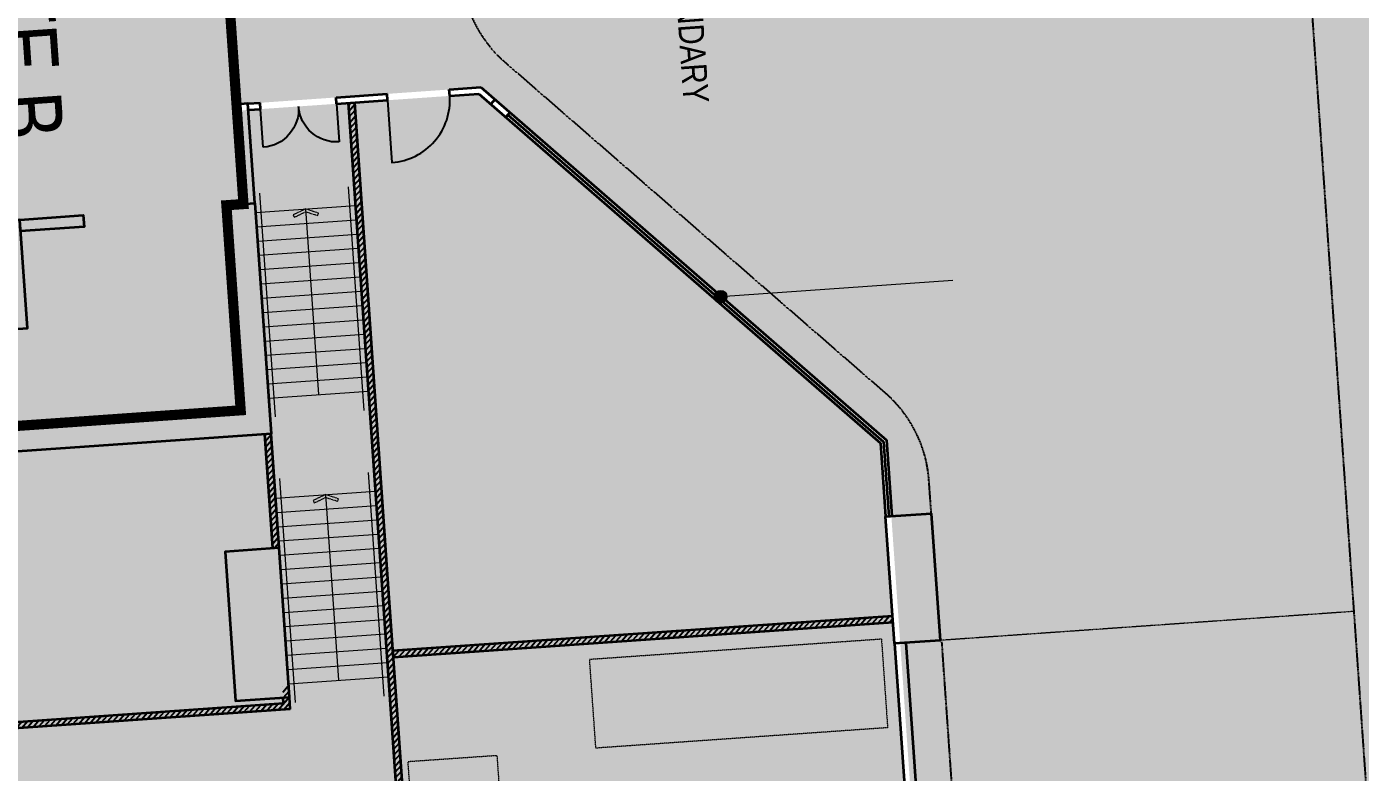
# Model space of a CAD drawing. Header units: millimetres. Extents: x 834311283 to 834708468, y 817882832 to 818197366.
# Drawn here: x 834605537 to 834626509, y 818009265 to 818020983 of the extents above; entities that cross this region are included whole.
import ezdxf

# ---------------------------------------------------------------- set-up
doc = ezdxf.new("R2010")
doc.units = ezdxf.units.MM
doc.header["$LTSCALE"] = 3
for name, pattern in [('ACAD_ISO04W033', [10, 8, -1, 0, -1]), ('B0701', [2.34375, 1.5625, -0.78125]), ('DASHED', [0.75, 0.5, -0.25]), ('DASHED2', [0.375, 0.25, -0.125]), ('DIVIDE', [1.25, 0.5, -0.25, 0, -0.25, 0, -0.25])]:
    doc.linetypes.add(name, pattern=pattern)
for name, color, linetype, lineweight in [('3A35X-MAGP-P-B01-0$0$UAJ-22INWA', 6, 'Continuous', 35), ('Hatch (LTC&CB)', 252, 'Continuous', 35), ('HATCH-SUBLEASE', 241, 'Continuous', 5), ('UAJ-00ANNO', 7, 'Continuous', 5), ('UAJ-05SYMB', 7, 'Continuous', 5), ('UAJ-22INWA', 6, 'Continuous', 35), ('UAJ-22INWA-bw', 3, 'Continuous', 35), ('UAJ-22INWA-rc', 6, 'Continuous', 35), ('UAJ-23FLOR-a', 1, 'Continuous', 13), ('UAJ-23FLOR-h', 251, 'Continuous', 9), ('UAJ-24STAI-a', 9, 'Continuous', 13), ('UAJ-24STAI-x', 9, 'ACAD_ISO04W033', 5), ('UAJ-28STRU', 6, 'Continuous', 35), ('UAJ-32INFR', 7, 'Continuous', 25), ('UAJ-34RAIL-a', 1, 'Continuous', 13), ('UAJ_demarcation_PARCELS', 8, 'DASHED', 50)]:
    doc.layers.add(name, color=color, linetype=linetype, lineweight=lineweight)
for name, color, linetype in [('_DEVELOPMENT BOUNDARY', 96, 'DIVIDE'), ('_SUBLEASE LINE', 10, 'DIVIDE'), ('BD-CB-SOLID-DH', 251, 'Continuous'), ('UAJ-00XREF', 7, 'Continuous'), ('UAJ-93ROAD', 7, 'Continuous')]:
    doc.layers.add(name, color=color, linetype=linetype)
doc.layers.add('UAJ-05SYMB-a', color=7, linetype='Continuous', lineweight=9, true_color=0x999999)
doc.styles.add('3A35X-MAGP-P-B02-0$0$Kowloon_standard', font='arial.ttf', dxfattribs={"width": 0.8, "height": 2.5})
doc.styles.add('3A35X-MSFP-P-ISP2$0$STANDARD', font='arial.ttf', dxfattribs={"width": 0.8})
pattern_1 = [(48.993576, (833573439.664, 817701771.39), (-47.919387, 41.6651216), [])]

# ---------------------------------------------------------------- blocks, each defined once
blk = doc.blocks.new('D980')
at = {"flags": 128}
blk.add_lwpolyline([(0, 0), (0, 980, -0.414214), (980, 0)], format="xyb", dxfattribs=at)
blk = doc.blocks.new('D1200')
at = {"layer": 'UAJ-32INFR'}
for p, q in [((0, 600), (0, 0)), ((1200, 0), (1200, 600))]:
    blk.add_line(p, q, dxfattribs=at)
for centre, start, end in [((0, 0), 0, 90), ((1200, 0), 90, 180)]:
    blk.add_arc(centre, 600, start, end, dxfattribs=at)
blk = doc.blocks.new('GBP-LB02_LEV-6.53')
at = {"layer": 'BD-CB-SOLID-DH'}
h = blk.add_hatch(dxfattribs=at)
h.set_pattern_fill('ANSI31', color=256, scale=20)
h.set_pattern_definition(pattern_1)
h.paths.add_polyline_path([(834612217, 817998022), (834612117, 817998015), (834612196, 817996882), (834612296, 817996889)])
h.paths.add_polyline_path([(834612005, 817999611), (834612105, 817999618), (834610695, 818019791), (834610595, 818019784)])
h = blk.add_hatch(dxfattribs=at)
h.set_pattern_fill('ANSI31', color=256, scale=20)
h.set_pattern_definition(pattern_1)
h.paths.add_polyline_path([(834609380, 818014586), (834609280, 818014579), (834609405, 818012786), (834609505, 818012793)])
h = blk.add_hatch(dxfattribs=at)
h.set_pattern_fill('ANSI31', color=256, scale=20)
h.set_pattern_definition(pattern_1)
h.paths.add_polyline_path([(834611297, 818011177), (834619153, 818011725), (834619160, 818011626), (834611304, 818011077)])
h = blk.add_hatch(dxfattribs=at)
h.set_pattern_fill('ANSI31', color=256, scale=20)
h.set_pattern_definition(pattern_1)
h.paths.add_polyline_path([(834600314, 818009704), (834600320, 818009605), (834609682, 818010259), (834609657, 818010622), (834609557, 818010615), (834609576, 818010352)])
h.paths.add_polyline_path([(834598674, 818009489), (834598668, 818009589), (834598518, 818009579), (834598525, 818009479)])
at = {"layer": 'UAJ-05SYMB'}
h = blk.add_hatch(color=256, dxfattribs=at)
edge = h.paths.add_edge_path()
edge.add_arc((834616449, 818016738), 100, 0, 360)
at = {"layer": 'UAJ-23FLOR-h'}
h = blk.add_hatch(dxfattribs=at)
h.set_pattern_fill('EARTH', color=256, scale=180, angle=45)
h.set_pattern_definition([(48.99891, (833819452.5, 817786003.4), (-112.7269, 1612.5107), [1143, -1143]), (48.99891, (833819129, 817786284.6), (-112.7269, 1612.5107), [1143, -1143]), (48.99891, (833818805.5, 817786565.8), (-112.7269, 1612.5107), [1143, -1143]), (138.99891, (833818791.4, 817786767.3), (-1612.5107, -112.7269), [1143, -1143]), (138.99891, (833819072.6, 817787090.8), (-1612.5107, -112.7269), [1143, -1143]), (138.99891, (833819353.8, 817787414.3), (-1612.5107, -112.7269), [1143, -1143])])
h.paths.add_polyline_path([(834607546, 818192774), (834673233, 818197366), (834691374, 817937869), (834685588, 817937128), (834685106, 817940897), (834650588, 817936476), (834651070, 817932707), (834551919, 817920009), (834482027, 817893355), (834383076, 817886437), (834441506, 817949096), (834458454, 817967379), (834478638, 817989842), (834483448, 817995421), (834489787, 818002934), (834500656, 818016266), (834508244, 818025930), (834515684, 818035708), (834523692, 818046596), (834532219, 818058624), (834546606, 818080042), (834556457, 818095618), (834568418, 818115665), (834578622, 818133891), (834588349, 818152374), (834599173, 818174435)])
h.paths.add_polyline_path([(834640305, 818055633), (834646291, 818056052), (834642792, 818105911), (834636807, 818105492), (834634252, 818142031), (834610016, 818140337), (834609788, 818143597), (834587769, 818140310), (834567221, 818104370), (834565437, 818101393), (834564610, 818100024), (834562785, 818096939), (834556654, 818087091), (834555720, 818085607), (834554860, 818084258), (834550876, 818078006), (834545205, 818069586), (834542258, 818065226), (834541363, 818063900), (834537651, 818058369), (834531078, 818048811), (834524249, 818039614), (834520785, 818034889), (834515055, 818027076), (834507324, 818017200), (834503054, 818011762), (834508702, 817930984), (834535272, 817933687), (834599035, 817940173), (834631909, 817943517), (834645776, 817944928), (834645137, 817954063), (834645033, 817955560), (834644308, 817965929), (834644203, 817967425), (834643506, 817977407), (834643401, 817978903), (834642524, 817991453), (834642419, 817992949), (834641155, 818011284), (834643399, 818011441)], flags=16)
h.paths.add_polyline_path([(834450838, 817950882), (834498826, 817954237), (834500065, 817936520), (834506621, 817936978), (834507095, 817930195), (834500539, 817929736), (834500559, 817929437), (834452572, 817926082)], flags=16)
at = {"layer": 'UAJ-24STAI-x'}
for points in [[(834610127, 818018052), (834609922, 818018118), (834609728, 818018024), (834609745, 818017988), (834609925, 818018075), (834610114, 818018014)], [(834610440, 818013563), (834610235, 818013629), (834610041, 818013535), (834610059, 818013499), (834610238, 818013586), (834610428, 818013525)]]:
    blk.add_hatch(color=256, dxfattribs=at).paths.add_polyline_path(points)
at = {"layer": 'BD-CB-SOLID-DH', "flags": 128}
blk.add_lwpolyline([(834619144, 818013290), (834619044, 818013283)], dxfattribs=at)
at = {"layer": 'UAJ-05SYMB'}
blk.add_line((834620103, 818016993), (834616449, 818016738), dxfattribs=at)
blk.add_circle((834616449, 818016738), 100, dxfattribs=at)
at = {"layer": 'UAJ-05SYMB-a', "linetype": 'B0701'}
blk.add_line((834626406, 818011793), (834619927, 818011340), dxfattribs=at)
at = {"layer": 'UAJ-22INWA'}
for p, q in [((834619080, 818012773), (834619080, 818012773)), ((834619094, 818012574), (834619094, 818012574))]:
    blk.add_line(p, q, dxfattribs=at)
at = {"layer": 'UAJ-22INWA-bw'}
for p, q in [((834612005, 817999611), (834610595, 818019784)), ((834611234, 818012076), (834610695, 818019791)), ((834609405, 818012786), (834609280, 818014579)), ((834609505, 818012793), (834609380, 818014586)), ((834611372, 818010101), (834611234, 818012076)), ((834611297, 818011177), (834619153, 818011725)), ((834611304, 818011077), (834619160, 818011626)), ((834600314, 818009704), (834609576, 818010352)), ((834609576, 818010352), (834609569, 818010440)), ((834609682, 818010259), (834609669, 818010447)), ((834609682, 818010259), (834600320, 818009605)), ((834611522, 818007957), (834611372, 818010101))]:
    blk.add_line(p, q, dxfattribs=at)
at = {"layer": 'UAJ-22INWA-rc'}
for p, q in [((834612183, 818019995), (834612681, 818020030)), ((834612190, 818019895), (834612183, 818019995)), ((834612681, 818020030), (834619060, 818014485)), ((834608946, 818018195), (834608837, 818019761)), ((834609016, 818019774), (834609207, 818019787)), ((834609214, 818019687), (834609207, 818019787)), ((834610404, 818019871), (834611205, 818019927)), ((834610411, 818019771), (834610404, 818019871)), ((834610411, 818019771), (834611212, 818019827)), ((834611212, 818019827), (834611205, 818019927)), ((834612190, 818019895), (834612647, 818019927)), ((834612647, 818019927), (834618963, 818014436)), ((834612900, 818019840), (834612834, 818019764)), ((834609023, 818019674), (834609214, 818019687)), ((834613134, 818019636), (834613069, 818019561)), ((834618963, 818014436), (834619044, 818013283)), ((834619012, 818014460), (834619094, 818013286)), ((834619060, 818014485), (834619144, 818013290)), ((834619184, 818011288), (834619545, 818006125)), ((834619363, 818011300), (834619724, 818006137))]:
    blk.add_line(p, q, dxfattribs=at)
at = {"layer": 'UAJ-22INWA-rc', "elevation": 0, "flags": 128}
blk.add_lwpolyline([(834613101, 818019598), (834619012, 818014460)], dxfattribs=at)
at = {"layer": 'UAJ-23FLOR-a', "linetype": 'DASHED2', "ltscale": 4, "flags": 128}
for points in [[(834614487, 818009645), (834614389, 818011042), (834618978, 818011362), (834619075, 818009966)], [(834613252, 818004944), (834611855, 818004846), (834611534, 818009435), (834612931, 818009532)]]:
    blk.add_lwpolyline(points, close=True, dxfattribs=at)
at = {"layer": 'UAJ-24STAI-a'}
for p, q in [((834609135, 818018063), (834610708, 818018173)), ((834609922, 818018118), (834610125, 818015200)), ((834609151, 818017839), (834610724, 818017948)), ((834609167, 818017614), (834610739, 818017724)), ((834609182, 818017390), (834610755, 818017500)), ((834609198, 818017165), (834610771, 818017275)), ((834609214, 818016941), (834610786, 818017051)), ((834609229, 818016716), (834610802, 818016826)), ((834609245, 818016492), (834610818, 818016602)), ((834609261, 818016267), (834610833, 818016377)), ((834609276, 818016043), (834610849, 818016153)), ((834609292, 818015819), (834610865, 818015928)), ((834609308, 818015594), (834610880, 818015704)), ((834609323, 818015370), (834610896, 818015479)), ((834609339, 818015145), (834610912, 818015255)), ((834609449, 818013574), (834611022, 818013684)), ((834609465, 818013350), (834611037, 818013459)), ((834610235, 818013629), (834610439, 818010711)), ((834609480, 818013125), (834611053, 818013235)), ((834609496, 818012901), (834611069, 818013010)), ((834609512, 818012676), (834611084, 818012786)), ((834609527, 818012452), (834611100, 818012562)), ((834609543, 818012227), (834611116, 818012337)), ((834609559, 818012003), (834611131, 818012113)), ((834609574, 818011778), (834611147, 818011888)), ((834609590, 818011554), (834611163, 818011664)), ((834609606, 818011329), (834611178, 818011439)), ((834609622, 818011105), (834611194, 818011215)), ((834609637, 818010881), (834611210, 818010990)), ((834609653, 818010656), (834611226, 818010766))]:
    blk.add_line(p, q, dxfattribs=at)
at = {"layer": 'UAJ-24STAI-x'}
for points in [[(834610127, 818018052), (834609922, 818018118), (834609728, 818018024), (834609745, 818017988), (834609925, 818018075), (834610114, 818018014)], [(834610440, 818013563), (834610235, 818013629), (834610041, 818013535), (834610059, 818013499), (834610238, 818013586), (834610428, 818013525)]]:
    blk.add_lwpolyline(points, close=True, dxfattribs=at)
at = {"layer": 'UAJ-34RAIL-a'}
for p, q in [((834609450, 818014852), (834609204, 818018369)), ((834610843, 818014949), (834610597, 818018466)), ((834609764, 818010363), (834609518, 818013880)), ((834611157, 818010460), (834610911, 818013977))]:
    blk.add_line(p, q, dxfattribs=at)
at = {"layer": 'UAJ-93ROAD', "linetype": 'B0701'}
for p, q in [((834625625, 818022965), (834628782, 817977806)), ((834623515, 817960014), (834619929, 818011315))]:
    blk.add_line(p, q, dxfattribs=at)
for points in [[(834619042, 818015223), (834613057, 818020425, -0.198912), (834612374, 818021795), (834611537, 818033766), (834611636, 818034540), (834612023, 818035218), (834614661, 818038252, 0.668179), (834613424, 818040732)], [(834619762, 818013333), (834619725, 818013857, 0.198346), (834619042, 818015223)]]:
    blk.add_lwpolyline(points, format="xyb", dxfattribs=at)
at = {"layer": 'UAJ-32INFR', "xscale": -1}
for name, p, rotation in [('D1200', (834609214, 818019687), 183.9988561693488), ('D980', (834611212, 818019827), 183.9988561667843)]:
    blk.add_blockref(name, p, dxfattribs=dict(at, rotation=rotation))
at = {"layer": 'UAJ_demarcation_PARCELS', "color": 7, "insert": (834615888, 818022312, -20), "char_height": 400, "width": 11805.95, "attachment_point": 5, "rotation": 273.9989, "line_spacing_factor": 0.963855, "style": '3A35X-MAGP-P-B02-0$0$Kowloon_standard'}
blk.add_mtext('\\A1;\\pxqc;PARCEL 32 BOUNDARY', dxfattribs=at)
blk = doc.blocks.new('GBP-STR-B02-L1')
at = {"layer": 'UAJ-28STRU', "ltscale": 2, "flags": 128}
for points in [[(834600991, 818014401), (834608902, 818014954), (834608677, 818018177), (834609125, 818018208), (834609380, 818014586), (834601019, 818014002)], [(834605429, 818017950), (834606427, 818018019), (834606439, 818017840), (834605442, 818017770)], [(834619044, 818013283), (834619762, 818013333), (834619902, 818011338), (834619184, 818011288)], [(834609669, 818010447), (834609505, 818012792), (834608657, 818012732), (834608821, 818010388)]]:
    blk.add_lwpolyline(points, close=True, dxfattribs=at)
at = {"layer": 'UAJ-28STRU', "ltscale": 2, "elevation": 0, "flags": 128}
blk.add_lwpolyline([(834605130, 818017929), (834605249, 818016223), (834605548, 818016244), (834605429, 818017950)], close=True, dxfattribs=at)
blk = doc.blocks.new('GBP-P32-LB02_LEV-6.53')
at = {"layer": '3A35X-MAGP-P-B01-0$0$UAJ-22INWA'}
blk.add_lwpolyline([(834609125, 818018208), (834609016, 818019774), (834608837, 818019761)], dxfattribs=at)

msp = doc.modelspace()

# ---------------------------------------------------------------- hatches: boundary and pattern name
at = {"layer": 'Hatch (LTC&CB)'}
h = msp.add_hatch(color=256, dxfattribs=at)
h.dxf.hatch_style = 1
edge = h.paths.add_edge_path()
edge.add_line((834603047, 818120570), (834603570, 818113072))
edge.add_line((834603570, 818113072), (834603521, 818113068))
edge.add_line((834603521, 818113068), (834605031, 818091446))
edge.add_line((834605031, 818091446), (834596062, 818090819))
edge.add_line((834596062, 818090819), (834594349, 818091048))
edge.add_line((834594349, 818091048), (834594264, 818092273))
edge.add_line((834594264, 818092273), (834589857, 818091965))
edge.add_line((834589857, 818091965), (834590118, 818088245))
edge.add_line((834590118, 818088245), (834566364, 818086585))
edge.add_line((834566364, 818086585), (834565963, 818085964))
edge.add_line((834565963, 818085964), (834564808, 818085883))
edge.add_line((834564808, 818085883), (834564739, 818086873))
edge.add_line((834564739, 818086873), (834559773, 818078813))
edge.add_line((834559773, 818078813), (834559653, 818078627))
edge.add_line((834559653, 818078627), (834555592, 818072336))
edge.add_line((834555592, 818072336), (834556601, 818057889))
edge.add_line((834556601, 818057889), (834583392, 818059760))
edge.add_line((834583392, 818059760), (834583741, 818054774))
edge.add_line((834583741, 818054774), (834585730, 818054912))
edge.add_line((834585730, 818054912), (834585919, 818052210))
edge.add_line((834585919, 818052210), (834593655, 818052750))
edge.add_line((834593655, 818052750), (834593525, 818054626))
edge.add_line((834593525, 818054626), (834595685, 818054828))
edge.add_line((834595685, 818054828), (834595642, 818055446))
edge.add_line((834595642, 818055446), (834603574, 818056000))
edge.add_line((834603574, 818056000), (834603593, 818055728))
edge.add_line((834603593, 818055728), (834609150, 818056113))
edge.add_line((834609150, 818056113), (834609962, 818044500))
edge.add_line((834609962, 818044500), (834607597, 818044334))
edge.add_line((834607597, 818044334), (834607738, 818042319))
edge.add_line((834607738, 818042319), (834607189, 818042281))
edge.add_line((834607189, 818042281), (834607247, 818041453))
edge.add_line((834607247, 818041453), (834606779, 818041420))
edge.add_line((834606779, 818041420), (834606918, 818039425))
edge.add_line((834606918, 818039425), (834607936, 818039496))
edge.add_line((834607936, 818039496), (834609051, 818023533))
edge.add_line((834609051, 818023533), (834608233, 818023475))
edge.add_line((834608233, 818023475), (834608347, 818021882))
edge.add_line((834608347, 818021882), (834608686, 818021906))
edge.add_line((834608686, 818021906), (834608837, 818019761))
edge.add_line((834608837, 818019761), (834612673, 818020030))
edge.add_line((834612673, 818020030), (834619051, 818014484))
edge.add_line((834619051, 818014484), (834622899, 817959375))
edge.add_line((834622899, 817959375), (834621610, 817959285))
edge.add_line((834621610, 817959285), (834622040, 817953164))
edge.add_line((834622040, 817953164), (834631457, 817953822))
edge.add_line((834631457, 817953822), (834632946, 817954032))
edge.add_line((834632946, 817954032), (834645067, 817954878))
edge.add_line((834645067, 817954878), (834643180, 817981888))
edge.add_line((834643180, 817981888), (834641146, 818011281))
edge.add_line((834641146, 818011281), (834643373, 818011422))
edge.add_line((834643373, 818011422), (834640287, 818055612))
edge.add_line((834640287, 818055612), (834646272, 818056030))
edge.add_line((834646272, 818056030), (834642797, 818105927))
edge.add_line((834642797, 818105927), (834636811, 818105508))
edge.add_line((834636811, 818105508), (834634252, 818142030))
edge.add_line((834634252, 818142030), (834610016, 818140337))
edge.add_line((834610016, 818140337), (834610079, 818139439))
edge.add_line((834610079, 818139439), (834607209, 818139236))
edge.add_arc((834607244, 818138737), 500, 94.0192, 183.9989)
edge.add_line((834606745, 818138703), (834607638, 818125926))
edge.add_line((834607638, 818125926), (834604073, 818125680))
edge.add_line((834604073, 818125680), (834604423, 818120667))
edge.add_line((834604423, 818120667), (834603047, 818120570))
h = msp.add_hatch(color=256, dxfattribs=at)
h.dxf.hatch_style = 1
h.paths.add_polyline_path([(834559573, 818078678), (834559695, 818078866), (834553942, 818082817), (834550876, 818078006), (834545205, 818069586), (834541363, 818063900), (834537651, 818058369), (834531077, 818048811), (834524250, 818039614), (834520785, 818034889), (834514978, 818026972), (834507324, 818017201), (834503054, 818011762), (834508702, 817930984), (834645776, 817944928), (834645087, 817954781), (834632967, 817953934), (834631478, 817953723), (834621964, 817953058), (834621522, 817959379), (834622806, 817959468), (834618963, 818014436), (834612647, 818019927), (834608844, 818019662), (834608946, 818018195), (834608677, 818018177), (834608902, 818014954), (834601170, 818014414), (834600937, 818017756), (834599410, 818017649), (834599320, 818018971), (834594177, 818018611), (834593967, 818021624), (834594708, 818021676), (834594587, 818023403), (834592085, 818023228), (834592547, 818016618), (834580104, 818015748), (834579617, 818022703), (834578993, 818022660), (834577314, 818046679), (834552648, 818044954), (834552164, 818051887), (834556025, 818052157), (834555752, 818056051), (834562551, 818056526), (834562440, 818058112), (834556519, 818057698), (834555495, 818072358)])
at = {"layer": 'HATCH-SUBLEASE'}
h = msp.add_hatch(color=256, dxfattribs=at)
h.dxf.hatch_style = 1
h.paths.add_polyline_path([(834597070, 818028896), (834597338, 818025063), (834594485, 818024863), (834594708, 818021676), (834593967, 818021624), (834594177, 818018611), (834599320, 818018971), (834599410, 818017649), (834600937, 818017756), (834601170, 818014414), (834608902, 818014954), (834608677, 818018177), (834608946, 818018195), (834608646, 818021903), (834608347, 818021882), (834608235, 818023478), (834609053, 818023535), (834608574, 818030399), (834605032, 818030152), (834605152, 818028448), (834601680, 818028205), (834601740, 818027335), (834598449, 818027105), (834598317, 818028983)])

# ---------------------------------------------------------------- linework, layer by layer
at = {"layer": '_DEVELOPMENT BOUNDARY', "const_width": 160}
msp.add_lwpolyline([(834597070, 818028896), (834597338, 818025063), (834594485, 818024863), (834594708, 818021676), (834593967, 818021624), (834594177, 818018611), (834599320, 818018971), (834599410, 818017649), (834600937, 818017756), (834601170, 818014414), (834608902, 818014954), (834608677, 818018177), (834608946, 818018195), (834608687, 818021906), (834608347, 818021882), (834608235, 818023478), (834609053, 818023535), (834608574, 818030399), (834605032, 818030152), (834605152, 818028448), (834601680, 818028205), (834601740, 818027335), (834598449, 818027105), (834598317, 818028983)], close=True, dxfattribs=at)
at = {"layer": '_SUBLEASE LINE', "const_width": 160}
msp.add_lwpolyline([(834597070, 818028896), (834597338, 818025063), (834594485, 818024863), (834594708, 818021676), (834593967, 818021624), (834594177, 818018611), (834599320, 818018971), (834599410, 818017649), (834600937, 818017756), (834601170, 818014414), (834608902, 818014954), (834608677, 818018177), (834608946, 818018195), (834608687, 818021906), (834608347, 818021885), (834608235, 818023478), (834609053, 818023535), (834608574, 818030399), (834605032, 818030152), (834605152, 818028448), (834601680, 818028205), (834601740, 818027335), (834598449, 818027105), (834598317, 818028983)], close=True, dxfattribs=at)

# ---------------------------------------------------------------- block references
msp.add_blockref('GBP-P32-LB02_LEV-6.53', (0, 0))
at = {"layer": 'UAJ-00XREF'}
for name in ['GBP-LB02_LEV-6.53', 'GBP-STR-B02-L1']:
    msp.add_blockref(name, (0, 0), dxfattribs=at)

# ---------------------------------------------------------------- texts
at = {"layer": 'UAJ-00ANNO', "style": '3A35X-MSFP-P-ISP2$0$STANDARD', "width": 0.8}
msp.add_text('SITE B', height=1000, rotation=273.9987, dxfattribs=at).set_placement((834604880, 818022710))

doc.saveas('drawing.dxf')
